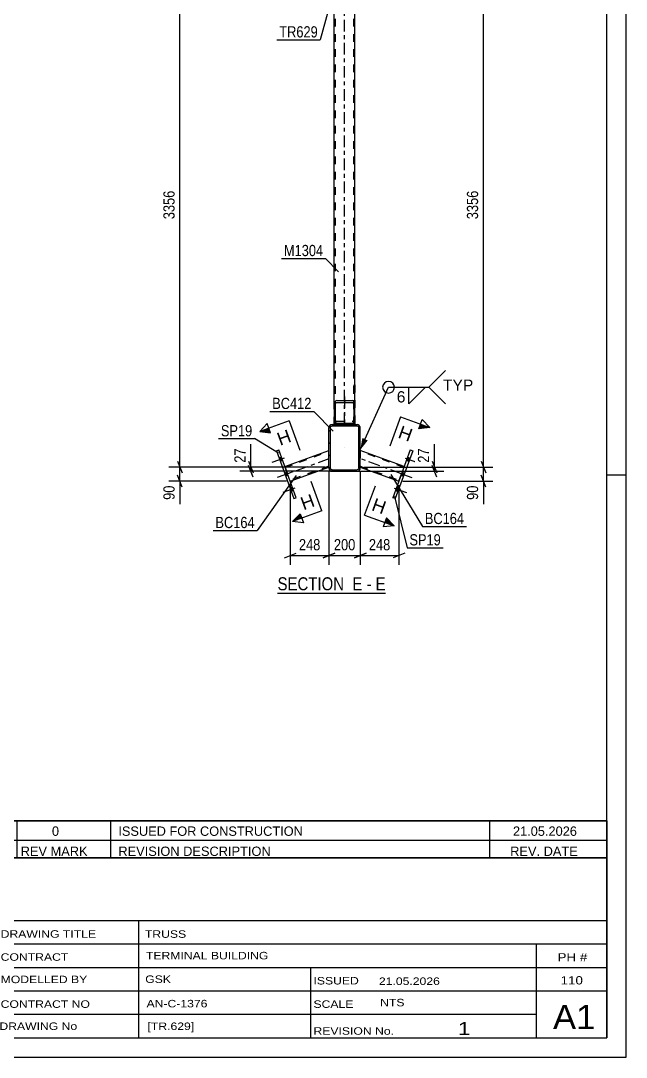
# Model space of a CAD drawing. Header units: millimetres. Extents: x -81 to 760, y -449 to 145.
# Drawn here: x 605 to 759.9, y -448.7 to -183.3 of the extents above; entities that cross this region are included whole.
import ezdxf

# ---------------------------------------------------------------- set-up
doc = ezdxf.new("R2010")
doc.units = ezdxf.units.MM
doc.linetypes.add('DXK_LINE_DOT2', pattern=[3.9198, 1.9599, -1.9599])
doc.linetypes.add('DXK_LINE_DOT3', pattern=[5.9187, 2.979, -0.9799, 0.9799, -0.9799])
doc.styles.add('Arial', font='ARIAL.TTF', dxfattribs={"height": 0.2})
doc.styles.add('Arial Narrow', font='ARIALN.TTF', dxfattribs={"height": 0.2})

# ---------------------------------------------------------------- blocks, each defined once
blk = doc.blocks.new('Unknown-122571161-1134')
at = {"color": 5, "linetype": 'Continuous'}
for p, q in [((759.95, -448.66), (759.95, 145.34)), ((754.95, -443.66), (754.95, 140.34)), ((759.95, -299.66), (754.95, -299.66)), ((-76.05, -443.66), (754.95, -443.66)), ((-81.05, -448.66), (759.95, -448.66))]:
    blk.add_line(p, q, dxfattribs=at)
blk = doc.blocks.new('Unknown-122571161-15 - 2633')
at = {"color": 6, "linetype": 'Continuous'}
blk.add_line((670.7, -329.86), (698.35, -329.86), dxfattribs=at)
at = {"color": 0, "linetype": 'Continuous'}
blk.add_wipeout([(688.81, -329.11), (688.81, -325.61), (670.7, -325.61), (670.7, -329.11)], dxfattribs=at)
at = {"color": 7, "linetype": 'Continuous', "style": 'Arial Narrow'}
blk.add_text('SECTION ', height=3.34, dxfattribs=at).set_placement((670.7, -329.11))
at = {"color": 0, "linetype": 'Continuous'}
blk.add_wipeout([(692.42, -329.11), (692.42, -325.61), (689.86, -325.61), (689.86, -329.11)], dxfattribs=at)
blk.add_wipeout([(694.74, -329.11), (694.74, -325.61), (693.47, -325.61), (693.47, -329.11)], dxfattribs=at)
at = {"color": 7, "linetype": 'Continuous', "style": 'Arial Narrow'}
blk.add_text('E', height=3.34, dxfattribs=at).set_placement((689.86, -329.11))
at = {"color": 0, "linetype": 'Continuous'}
blk.add_wipeout([(698.35, -329.11), (698.35, -325.61), (695.79, -325.61), (695.79, -329.11)], dxfattribs=at)
at = {"color": 7, "linetype": 'Continuous', "style": 'Arial Narrow'}
for s, p in [('E', (695.79, -329.11)), ('-', (693.47, -329.11))]:
    blk.add_text(s, height=3.34, dxfattribs=at).set_placement(p)
blk = doc.blocks.new('Part-122571161-2759 - 2633')
at = {"color": 2, "linetype": 'Continuous'}
for p, q in [((670.45, -293.4), (671.05, -293.18)), ((670.45, -293.4), (674.89, -305.61)), ((675.49, -305.4), (671.05, -293.18)), ((674.89, -305.61), (675.49, -305.4))]:
    blk.add_line(p, q, dxfattribs=at)
at = {"color": 7, "linetype": 'DXK_LINE_DOT3'}
blk.add_line((672.97, -299.4), (672.97, -299.4), dxfattribs=at)
blk = doc.blocks.new('Bolt-122571161-2639 - 2633')
at = {"linetype": 'Continuous'}
for points in [[(704.01, -295.02), (703.71, -295.85), (704.31, -296.07), (704.61, -295.24)], [(704.01, -295.02), (703.71, -295.85), (704.31, -296.07), (704.61, -295.24)], [(704.01, -295.02), (703.71, -295.85), (704.31, -296.07), (704.61, -295.24)], [(702.61, -298.87), (702.3, -299.7), (702.91, -299.92), (703.21, -299.09)], [(702.61, -298.87), (702.3, -299.7), (702.91, -299.92), (703.21, -299.09)], [(701.2, -302.73), (700.9, -303.55), (701.5, -303.77), (701.8, -302.95)], [(701.2, -302.73), (700.9, -303.55), (701.5, -303.77), (701.8, -302.95)], [(701.2, -302.73), (700.9, -303.55), (701.5, -303.77), (701.8, -302.95)]]:
    blk.add_hatch(color=1, dxfattribs=at).paths.add_polyline_path(points)
at = {"color": 1, "linetype": 'Continuous'}
for p, q in [((703.37, -295.26), (706.49, -296.39)), ((703.37, -295.26), (706.49, -296.39)), ((703.37, -295.26), (706.49, -296.39)), ((703.71, -295.85), (704.31, -296.07)), ((703.71, -295.85), (704.31, -296.07)), ((703.71, -295.85), (704.31, -296.07)), ((704.01, -295.02), (704.61, -295.24)), ((704.01, -295.02), (704.61, -295.24)), ((704.01, -295.02), (704.61, -295.24)), ((701.97, -299.11), (705.09, -300.25)), ((701.97, -299.11), (705.09, -300.25)), ((702.3, -299.7), (702.91, -299.92)), ((702.3, -299.7), (702.91, -299.92)), ((702.61, -298.87), (703.21, -299.09)), ((702.61, -298.87), (703.21, -299.09)), ((700.56, -302.96), (703.68, -304.1)), ((700.56, -302.96), (703.68, -304.1)), ((700.56, -302.96), (703.68, -304.1)), ((700.9, -303.55), (701.5, -303.77)), ((700.9, -303.55), (701.5, -303.77)), ((700.9, -303.55), (701.5, -303.77)), ((701.2, -302.73), (701.8, -302.95)), ((701.2, -302.73), (701.8, -302.95)), ((701.2, -302.73), (701.8, -302.95))]:
    blk.add_line(p, q, dxfattribs=at)
blk = doc.blocks.new('Part-122571161-2669 - 2633')
at = {"linetype": 'Continuous'}
h = blk.add_hatch(dxfattribs=at)
h.set_pattern_fill('', scale=0.7, style=0, pattern_type=0)
h.set_pattern_definition([(45, (685.223, -286.6444), (-1.57154, 1.57154), [])])
h.paths.add_polyline_path([(685.22, -281.49), (685.22, -286.64), (685.54, -286.64), (685.54, -281.49), (685.57, -281.31), (685.64, -281.15), (685.74, -281.05), (685.86, -281.02), (689.86, -281.02), (689.99, -281.05), (690.09, -281.15), (690.16, -281.31), (690.18, -281.49), (690.18, -286.64), (690.5, -286.64), (690.5, -281.49), (690.45, -281.13), (690.32, -280.82), (690.11, -280.61), (689.86, -280.54), (685.86, -280.54), (685.62, -280.61), (685.41, -280.82), (685.27, -281.13)])
at = {"color": 2, "linetype": 'Continuous'}
for p, q in [((685.27, -281.13), (685.22, -281.49)), ((685.86, -280.54), (685.62, -280.61)), ((685.74, -281.05), (685.86, -281.02)), ((685.86, -280.54), (689.86, -280.54)), ((685.86, -281.02), (689.86, -281.02)), ((690.11, -280.61), (689.86, -280.54)), ((689.86, -281.02), (689.99, -281.05)), ((690.5, -281.49), (690.45, -281.13)), ((685.22, -281.49), (685.22, -286.64)), ((685.54, -281.49), (685.57, -281.31)), ((685.54, -286.64), (685.54, -281.49)), ((690.16, -281.31), (690.18, -281.49)), ((690.18, -281.49), (690.18, -286.64)), ((690.5, -286.64), (690.5, -281.49)), ((685.86, -286.32), (685.74, -286.35)), ((685.86, -286.32), (689.86, -286.32)), ((689.99, -286.35), (689.86, -286.32)), ((685.22, -286.64), (685.54, -286.64)), ((685.57, -286.61), (685.56, -286.64)), ((690.16, -286.64), (690.16, -286.61)), ((690.18, -286.64), (690.5, -286.64))]:
    blk.add_line(p, q, dxfattribs=at)
at = {"color": 7, "linetype": 'DXK_LINE_DOT2'}
for p, q in [((685.22, -286.64), (685.22, -281.49)), ((685.54, -286.64), (685.54, -281.49)), ((690.18, -281.49), (690.18, -286.64)), ((690.5, -286.64), (690.5, -281.49)), ((685.24, -286.64), (685.27, -286.43)), ((685.62, -285.92), (685.86, -285.84)), ((685.86, -285.84), (689.86, -285.84)), ((689.86, -285.84), (690.11, -285.92)), ((690.45, -286.43), (690.48, -286.64)), ((685.22, -286.64), (685.24, -286.64)), ((685.24, -286.64), (685.56, -286.64)), ((690.18, -286.64), (690.16, -286.64)), ((690.16, -286.64), (690.5, -286.64))]:
    blk.add_line(p, q, dxfattribs=at)
at = {"color": 7, "linetype": 'DXK_LINE_DOT3'}
blk.add_line((687.86, -286.64), (687.86, -284.45), dxfattribs=at)
at = {"color": 2, "linetype": 'Continuous'}
for centre, radius, start, end in [((686.11, -281.32), 0.863, 124.9769, 167.0015), ((685.99, -281.41), 0.432, 124.9769, 167.0015), ((689.74, -281.41), 0.432, 12.9985, 55.0231), ((689.61, -281.32), 0.863, 12.9985, 55.0231), ((685.99, -286.71), 0.432, 124.9769, 167.0015), ((689.74, -286.71), 0.432, 12.9985, 55.0231)]:
    blk.add_arc(centre, radius, start, end, dxfattribs=at)
at = {"color": 7, "linetype": 'DXK_LINE_DOT2'}
for centre, start, end in [((686.11, -286.62), 124.9769, 167.0015), ((689.61, -286.62), 12.9985, 55.0231)]:
    blk.add_arc(centre, 0.863, start, end, dxfattribs=at)
blk = doc.blocks.new('Part-122571161-2672 - 2633')
at = {"color": 7, "linetype": 'DXK_LINE_DOT2'}
for p, q in [((685.22, -286.64), (685.22, -276.54)), ((685.54, -286.64), (685.54, -276.54)), ((690.18, -276.54), (690.18, -286.64)), ((690.5, -276.54), (690.5, -286.64)), ((685.27, -286.43), (685.24, -286.64)), ((685.74, -285.88), (685.62, -285.92)), ((685.86, -285.84), (685.74, -285.88)), ((685.74, -286.35), (685.86, -286.32)), ((685.86, -285.84), (689.86, -285.84)), ((685.86, -286.32), (689.86, -286.32)), ((690.09, -285.91), (689.86, -285.84)), ((689.86, -286.32), (689.99, -286.35)), ((690.11, -285.92), (690.09, -285.91)), ((690.48, -286.64), (690.45, -286.43)), ((685.22, -286.64), (690.5, -286.64)), ((685.56, -286.64), (685.57, -286.61)), ((690.16, -286.61), (690.16, -286.64)), ((690.18, -286.64), (690.16, -286.64))]:
    blk.add_line(p, q, dxfattribs=at)
at = {"color": 7, "linetype": 'DXK_LINE_DOT3'}
blk.add_line((687.86, -279.5), (687.86, -286.64), dxfattribs=at)
at = {"color": 7, "linetype": 'DXK_LINE_DOT2'}
for centre, radius, start, end in [((686.11, -286.62), 0.863, 124.9769, 167.0015), ((685.99, -286.71), 0.432, 124.9769, 167.0015), ((689.74, -286.71), 0.432, 12.9985, 55.0231), ((689.61, -286.62), 0.863, 12.9985, 55.0231)]:
    blk.add_arc(centre, radius, start, end, dxfattribs=at)
blk = doc.blocks.new('Part-122571161-2779 - 2633')
at = {"color": 2, "linetype": 'Continuous'}
for p, q in [((672.59, -297.41), (683.86, -293.3)), ((673.96, -301.17), (683.86, -297.56))]:
    blk.add_line(p, q, dxfattribs=at)
at = {"color": 7, "linetype": 'DXK_LINE_DOT2'}
for p, q in [((672.67, -297.63), (683.86, -293.56)), ((683.86, -297.56), (683.86, -293.3)), ((672.59, -297.41), (673.96, -301.17)), ((683.86, -297.31), (673.87, -300.94))]:
    blk.add_line(p, q, dxfattribs=at)
at = {"color": 7, "linetype": 'DXK_LINE_DOT3'}
blk.add_line((683.86, -295.43), (673.27, -299.29), dxfattribs=at)
blk = doc.blocks.new('Part-122571161-2734 - 2633')
at = {"linetype": 'Continuous'}
h = blk.add_hatch(dxfattribs=at)
h.set_pattern_fill('', scale=0.7, style=0, pattern_type=0)
h.set_pattern_definition([(45, (683.863, -297.8444), (-1.57154, 1.57154), [])])
h.paths.add_polyline_path([(683.86, -287.44), (683.86, -297.84), (683.92, -298.15), (684.1, -298.41), (684.36, -298.58), (684.66, -298.64), (691.06, -298.64), (691.37, -298.58), (691.63, -298.41), (691.8, -298.15), (691.86, -297.84), (691.86, -287.44), (691.8, -287.14), (691.63, -286.88), (691.37, -286.71), (691.06, -286.64), (684.66, -286.64), (684.36, -286.71), (684.1, -286.88), (683.92, -287.14)])
h.paths.add_polyline_path([(684.38, -287.16), (684.51, -287.07), (684.66, -287.04), (691.06, -287.04), (691.22, -287.07), (691.35, -287.16), (691.43, -287.29), (691.46, -287.44), (691.46, -297.84), (691.43, -298), (691.35, -298.13), (691.22, -298.21), (691.06, -298.24), (684.66, -298.24), (684.51, -298.21), (684.38, -298.13), (684.29, -298), (684.26, -297.84), (684.26, -287.44), (684.29, -287.29)])
at = {"color": 2, "linetype": 'Continuous'}
for p, q in [((683.92, -287.14), (683.86, -287.44)), ((683.86, -297.84), (683.86, -287.44)), ((684.26, -287.44), (684.29, -287.29)), ((684.26, -297.84), (684.26, -287.44)), ((684.66, -286.64), (684.36, -286.71)), ((684.51, -287.07), (684.66, -287.04)), ((684.66, -286.64), (691.06, -286.64)), ((684.66, -287.04), (691.06, -287.04)), ((691.37, -286.71), (691.06, -286.64)), ((691.06, -287.04), (691.22, -287.07)), ((691.43, -287.29), (691.46, -287.44)), ((691.46, -297.84), (691.46, -287.44)), ((691.86, -287.44), (691.8, -287.14)), ((691.86, -297.84), (691.86, -287.44)), ((683.86, -297.84), (683.92, -298.15)), ((684.29, -298), (684.26, -297.84)), ((684.36, -298.58), (684.66, -298.64)), ((684.66, -298.24), (684.51, -298.21)), ((684.66, -298.24), (691.06, -298.24)), ((684.66, -298.64), (691.06, -298.64)), ((691.22, -298.21), (691.06, -298.24)), ((691.06, -298.64), (691.37, -298.58)), ((691.46, -297.84), (691.43, -298)), ((691.8, -298.15), (691.86, -297.84))]:
    blk.add_line(p, q, dxfattribs=at)
at = {"color": 7, "linetype": 'DXK_LINE_DOT3'}
blk.add_line((687.86, -292.64), (687.86, -292.64), dxfattribs=at)
at = {"color": 2, "linetype": 'Continuous'}
for centre, radius, start, end in [((684.66, -287.44), 0.8, 112.5, 157.5), ((684.66, -287.44), 0.4, 112.5, 157.5), ((691.06, -287.44), 0.4, 22.5, 67.5), ((691.06, -287.44), 0.8, 22.5, 67.5), ((684.66, -297.84), 0.8, 202.5, 247.5), ((684.66, -297.84), 0.4, 202.5, 247.5), ((691.06, -297.84), 0.4, 292.5, 337.5), ((691.06, -297.84), 0.8, 292.5, 337.5)]:
    blk.add_arc(centre, radius, start, end, dxfattribs=at)
blk = doc.blocks.new('Part-122571161-2802 - 2633')
at = {"color": 7, "linetype": 'DXK_LINE_DOT2'}
for p, q in [((685.22, -171.04), (690.5, -171.04)), ((685.22, -176.2), (685.22, -171.04)), ((685.54, -286.64), (685.54, -171.04)), ((690.18, -286.64), (690.18, -171.04)), ((690.5, -176.2), (690.5, -171.04)), ((685.22, -286.64), (685.22, -281.49)), ((690.5, -286.64), (690.5, -281.49)), ((690.5, -286.64), (685.22, -286.64))]:
    blk.add_line(p, q, dxfattribs=at)
at = {"color": 7, "linetype": 'DXK_LINE_DOT3'}
blk.add_line((687.86, -286.64), (687.86, -171.04), dxfattribs=at)
at = {"color": 2, "linetype": 'Continuous'}
for p, q in [((685.22, -281.49), (685.22, -176.2)), ((690.5, -281.49), (690.5, -176.2))]:
    blk.add_line(p, q, dxfattribs=at)
blk = doc.blocks.new('Part-122571161-2754 - 2633')
at = {"color": 2, "linetype": 'Continuous'}
for p, q in [((704.68, -293.18), (700.23, -305.4)), ((705.28, -293.4), (700.83, -305.61)), ((704.68, -293.18), (705.28, -293.4)), ((700.83, -305.61), (700.23, -305.4))]:
    blk.add_line(p, q, dxfattribs=at)
at = {"color": 7, "linetype": 'DXK_LINE_DOT3'}
blk.add_line((702.76, -299.4), (702.76, -299.4), dxfattribs=at)
blk = doc.blocks.new('Part-122571161-2764 - 2633')
at = {"color": 2, "linetype": 'Continuous'}
for p, q in [((703.14, -297.41), (691.86, -293.3)), ((691.86, -297.56), (701.77, -301.17))]:
    blk.add_line(p, q, dxfattribs=at)
at = {"color": 7, "linetype": 'DXK_LINE_DOT2'}
for p, q in [((691.86, -293.3), (691.86, -297.56)), ((703.06, -297.63), (691.86, -293.56)), ((691.86, -297.31), (701.85, -300.94)), ((701.77, -301.17), (703.14, -297.41))]:
    blk.add_line(p, q, dxfattribs=at)
at = {"color": 7, "linetype": 'DXK_LINE_DOT3'}
blk.add_line((702.46, -299.29), (691.86, -295.43), dxfattribs=at)
blk = doc.blocks.new('Bolt-122571161-2773 - 2633')
at = {"linetype": 'Continuous'}
for points in [[(672.02, -295.85), (671.72, -295.02), (671.12, -295.24), (671.42, -296.07)], [(672.02, -295.85), (671.72, -295.02), (671.12, -295.24), (671.42, -296.07)], [(672.02, -295.85), (671.72, -295.02), (671.12, -295.24), (671.42, -296.07)], [(673.42, -299.7), (673.12, -298.87), (672.52, -299.09), (672.82, -299.92)], [(673.42, -299.7), (673.12, -298.87), (672.52, -299.09), (672.82, -299.92)], [(674.82, -303.55), (674.52, -302.73), (673.92, -302.95), (674.22, -303.77)], [(674.82, -303.55), (674.52, -302.73), (673.92, -302.95), (674.22, -303.77)], [(674.82, -303.55), (674.52, -302.73), (673.92, -302.95), (674.22, -303.77)]]:
    blk.add_hatch(color=1, dxfattribs=at).paths.add_polyline_path(points)
at = {"color": 1, "linetype": 'Continuous'}
for p, q in [((672.36, -295.26), (669.24, -296.39)), ((672.36, -295.26), (669.24, -296.39)), ((672.36, -295.26), (669.24, -296.39)), ((671.72, -295.02), (671.12, -295.24)), ((671.72, -295.02), (671.12, -295.24)), ((671.72, -295.02), (671.12, -295.24)), ((672.02, -295.85), (671.42, -296.07)), ((672.02, -295.85), (671.42, -296.07)), ((672.02, -295.85), (671.42, -296.07)), ((673.76, -299.11), (670.64, -300.25)), ((673.76, -299.11), (670.64, -300.25)), ((673.12, -298.87), (672.52, -299.09)), ((673.12, -298.87), (672.52, -299.09)), ((673.42, -299.7), (672.82, -299.92)), ((673.42, -299.7), (672.82, -299.92)), ((675.16, -302.96), (672.04, -304.1)), ((675.16, -302.96), (672.04, -304.1)), ((675.16, -302.96), (672.04, -304.1)), ((674.52, -302.73), (673.92, -302.95)), ((674.52, -302.73), (673.92, -302.95)), ((674.52, -302.73), (673.92, -302.95)), ((674.82, -303.55), (674.22, -303.77)), ((674.82, -303.55), (674.22, -303.77)), ((674.82, -303.55), (674.22, -303.77))]:
    blk.add_line(p, q, dxfattribs=at)
blk = doc.blocks.new('StraightDimension-122571161-2866 - 2633')
at = {"color": 7, "linetype": 'Continuous'}
for p, q in [((691.86, -298.58), (691.86, -322.61)), ((701.77, -302.17), (701.77, -322.61)), ((690.36, -320.81), (693.36, -319.61)), ((691.86, -320.21), (701.77, -320.21)), ((703.27, -319.61), (700.27, -320.81))]:
    blk.add_line(p, q, dxfattribs=at)
at = {"color": 0}
blk.add_wipeout([(700.16, -319.46), (700.16, -315.26), (693.47, -315.26), (693.47, -319.46)], dxfattribs=at)
at = {"color": 3, "style": 'Arial Narrow'}
blk.add_text('248', height=2.863, dxfattribs=at).set_placement((694.07, -318.86))
blk = doc.blocks.new('StraightDimension-122571161-2879 - 2633')
at = {"color": 7, "linetype": 'Continuous'}
for p, q in [((683.86, -298.68), (683.86, -322.61)), ((691.86, -298.58), (691.86, -322.61)), ((682.36, -320.81), (685.36, -319.61)), ((683.86, -320.21), (691.86, -320.21)), ((693.36, -319.61), (690.36, -320.81))]:
    blk.add_line(p, q, dxfattribs=at)
at = {"color": 0}
blk.add_wipeout([(691.21, -319.46), (691.21, -315.26), (684.52, -315.26), (684.52, -319.46)], dxfattribs=at)
at = {"color": 3, "style": 'Arial Narrow'}
blk.add_text('200', height=2.863, dxfattribs=at).set_placement((685.12, -318.86))
blk = doc.blocks.new('StraightDimension-122571161-2920 - 2633')
at = {"color": 7, "linetype": 'Continuous'}
for p, q in [((646.29, -164.82), (645.09, -161.82)), ((671.59, -163.32), (642.84, -163.32)), ((645.69, -297.56), (645.69, -163.32)), ((645.09, -296.06), (646.29, -299.06)), ((682.86, -297.56), (642.84, -297.56))]:
    blk.add_line(p, q, dxfattribs=at)
at = {"color": 0}
blk.add_wipeout([(644.94, -226.19), (640.74, -226.19), (640.74, -234.7), (644.94, -234.7)], dxfattribs=at)
at = {"color": 3, "style": 'Arial Narrow'}
blk.add_text('3356', height=2.863, rotation=90.0002, dxfattribs=at).set_placement((644.34, -234.1))
blk = doc.blocks.new('StraightDimension-122571161-2921 - 2633')
at = {"color": 7, "linetype": 'Continuous'}
for p, q in [((645.09, -296.06), (646.29, -299.06)), ((682.86, -297.56), (642.84, -297.56)), ((646.29, -302.67), (645.09, -299.67)), ((645.69, -301.17), (645.69, -297.56)), ((672.96, -301.17), (642.84, -301.17))]:
    blk.add_line(p, q, dxfattribs=at)
at = {"color": 0}
blk.add_wipeout([(644.94, -301.69), (640.74, -301.69), (640.74, -306.55), (644.94, -306.55)], dxfattribs=at)
at = {"color": 7, "linetype": 'Continuous'}
blk.add_line((645.69, -301.17), (645.69, -307.07), dxfattribs=at)
blk.add_line((645.69, -301.17), (645.69, -307.07), dxfattribs=at)
at = {"color": 3, "style": 'Arial Narrow'}
blk.add_text('90', height=2.863, rotation=90.0002, dxfattribs=at).set_placement((644.34, -305.95))
blk = doc.blocks.new('StraightDimension-122571161-2861 - 2633')
at = {"color": 7, "linetype": 'Continuous'}
for p, q in [((663.26, -296.06), (664.46, -299.06)), ((664.46, -300.14), (663.26, -297.14)), ((682.86, -297.56), (661.01, -297.56)), ((685.54, -298.64), (661.01, -298.64)), ((663.86, -298.64), (663.86, -297.56))]:
    blk.add_line(p, q, dxfattribs=at)
at = {"color": 0}
blk.add_wipeout([(663.11, -292.18), (658.91, -292.18), (658.91, -297.04), (663.11, -297.04)], dxfattribs=at)
at = {"color": 7, "linetype": 'Continuous'}
blk.add_line((663.86, -297.56), (663.86, -291.65), dxfattribs=at)
blk.add_line((663.86, -297.56), (663.86, -291.65), dxfattribs=at)
at = {"color": 3, "style": 'Arial Narrow'}
blk.add_text('27', height=2.863, rotation=90.0002, dxfattribs=at).set_placement((662.51, -296.44))
blk = doc.blocks.new('StraightDimension-122571161-2899 - 2633')
at = {"color": 7, "linetype": 'Continuous'}
for p, q in [((683.86, -298.68), (683.86, -322.61)), ((673.96, -302.17), (673.96, -322.61)), ((672.46, -320.81), (675.46, -319.61)), ((673.96, -320.21), (683.86, -320.21)), ((685.36, -319.61), (682.36, -320.81))]:
    blk.add_line(p, q, dxfattribs=at)
at = {"color": 0}
blk.add_wipeout([(682.25, -319.46), (682.25, -315.26), (675.57, -315.26), (675.57, -319.46)], dxfattribs=at)
at = {"color": 3, "style": 'Arial Narrow'}
blk.add_text('248', height=2.863, dxfattribs=at).set_placement((676.17, -318.86))
blk = doc.blocks.new('StraightDimension-122571161-2913 - 2633')
at = {"color": 7, "linetype": 'Continuous'}
for p, q in [((710.24, -296.06), (711.44, -299.06)), ((711.44, -300.14), (710.24, -297.14)), ((691.28, -298.64), (713.24, -298.64)), ((692.86, -297.56), (713.24, -297.56)), ((710.84, -298.64), (710.84, -297.56))]:
    blk.add_line(p, q, dxfattribs=at)
at = {"color": 0}
blk.add_wipeout([(710.09, -292.18), (705.89, -292.18), (705.89, -297.04), (710.09, -297.04)], dxfattribs=at)
at = {"color": 7, "linetype": 'Continuous'}
blk.add_line((710.84, -297.56), (710.84, -291.65), dxfattribs=at)
blk.add_line((710.84, -297.56), (710.84, -291.65), dxfattribs=at)
at = {"color": 3, "style": 'Arial Narrow'}
blk.add_text('27', height=2.863, rotation=90.0002, dxfattribs=at).set_placement((709.49, -296.44))
blk = doc.blocks.new('StraightDimension-122571161-2929 - 2633')
at = {"color": 7, "linetype": 'Continuous'}
for p, q in [((723.97, -164.82), (722.77, -161.82)), ((704.14, -163.32), (725.77, -163.32)), ((723.37, -297.56), (723.37, -163.32)), ((722.77, -296.06), (723.97, -299.06)), ((692.86, -297.56), (725.77, -297.56))]:
    blk.add_line(p, q, dxfattribs=at)
at = {"color": 0}
blk.add_wipeout([(722.62, -226.19), (718.42, -226.19), (718.42, -234.7), (722.62, -234.7)], dxfattribs=at)
at = {"color": 3, "style": 'Arial Narrow'}
blk.add_text('3356', height=2.863, rotation=90.0002, dxfattribs=at).set_placement((722.02, -234.1))
blk = doc.blocks.new('StraightDimension-122571161-2930 - 2633')
at = {"color": 7, "linetype": 'Continuous'}
for p, q in [((722.77, -296.06), (723.97, -299.06)), ((692.86, -297.56), (725.77, -297.56)), ((723.97, -302.67), (722.77, -299.67)), ((723.37, -301.17), (723.37, -297.56)), ((702.77, -301.17), (725.77, -301.17))]:
    blk.add_line(p, q, dxfattribs=at)
at = {"color": 0}
blk.add_wipeout([(722.62, -301.69), (718.42, -301.69), (718.42, -306.55), (722.62, -306.55)], dxfattribs=at)
at = {"color": 7, "linetype": 'Continuous'}
blk.add_line((723.37, -301.17), (723.37, -307.07), dxfattribs=at)
blk.add_line((723.37, -301.17), (723.37, -307.07), dxfattribs=at)
at = {"color": 3, "style": 'Arial Narrow'}
blk.add_text('90', height=2.863, rotation=90.0002, dxfattribs=at).set_placement((722.02, -305.95))
blk = doc.blocks.new('Unknown-122571161-10633')
at = {"color": 7, "linetype": 'Continuous'}
for p, q in [((594.95, -388.11), (754.95, -388.11)), ((754.95, -388.11), (594.95, -388.11)), ((594.95, -388.11), (594.95, -393.11)), ((603.95, -388.11), (603.95, -393.11)), ((627.95, -388.11), (627.95, -393.11)), ((724.95, -388.11), (724.95, -393.11)), ((754.95, -388.11), (754.95, -393.11)), ((594.95, -393.11), (754.95, -393.11)), ((594.95, -393.11), (594.95, -397.61)), ((594.95, -393.11), (754.95, -393.11)), ((603.95, -393.11), (603.95, -397.61)), ((627.95, -393.11), (627.95, -397.61)), ((724.95, -393.11), (724.95, -397.61)), ((754.95, -393.11), (754.95, -397.61)), ((754.95, -397.61), (594.95, -397.61))]:
    blk.add_line(p, q, dxfattribs=at)
at = {"color": 7, "linetype": 'Continuous', "style": 'Arial Narrow'}
for s, height, width, p in [('1', 2.39, 1.196471, (598.11, -391.96)), ('0', 2.39, 1.196471, (612.95, -391.96)), ('ISSUED FOR CONSTRUCTION', 2.3861, 1.196471, (629.95, -391.96)), ('21.05.2026', 2.386, 1.196471, (730.95, -391.96)), ('No', 2.386, 1.2, (596.49, -397.11)), ('REV MARK', 2.386, 1.2, (604.95, -397.11)), ('REVISION DESCRIPTION', 2.3861, 1.2, (629.95, -397.11)), ('REV. DATE', 2.386, 1.2, (730.23, -397.11))]:
    blk.add_text(s, height=height, dxfattribs=dict(at, width=width)).set_placement(p)
blk = doc.blocks.new('Unknown-122571161-10630')
at = {"color": 7, "linetype": 'Continuous'}
for p, q in [((594.95, -397.61), (594.95, -443.66)), ((594.95, -397.61), (754.95, -397.61)), ((754.95, -397.66), (754.95, -443.66)), ((594.95, -413.66), (754.95, -413.66)), ((635.09, -413.66), (635.09, -443.66)), ((594.95, -419.66), (754.95, -419.66)), ((736.95, -443.61), (736.95, -419.61)), ((594.95, -425.66), (754.95, -425.66)), ((679.09, -425.66), (679.09, -443.66)), ((594.95, -431.66), (754.95, -431.66)), ((594.95, -437.66), (736.95, -437.66)), ((594.95, -443.66), (754.95, -443.66))]:
    blk.add_line(p, q, dxfattribs=at)
at = {"color": 7, "style": 'Arial Narrow'}
for s, height, width, p in [('DRAWING TITLE', 1.9089, 1.425378, (599.83, -418.05)), ('TRUSS', 1.909, 1.425378, (636.75, -418.07)), ('TERMINAL BUILDING', 1.9089, 1.425378, (637.01, -423.59)), ('CONTRACT', 1.909, 1.425378, (599.83, -423.95)), ('MODELLED BY', 1.9089, 1.425378, (599.83, -429.68)), ('GSK', 1.909, 1.425378, (636.83, -429.62)), ('ISSUED', 1.909, 1.425378, (679.89, -430.02)), ('21.05.2026', 1.909, 1.425378, (696.64, -430.14)), ('CONTRACT NO', 1.9089, 1.425378, (599.83, -436)), ('AN-C-1376', 1.909, 1.425378, (637.17, -435.88)), ('SCALE', 1.909, 1.425378, (679.89, -436.01)), ('A1', 6.204, 1.25, (741.19, -441.46)), ('DRAWING No', 1.909, 1.425378, (599.51, -441.66)), ('[TR.629]', 1.909, 1.425378, (637.41, -441.67)), ('1', 3.34, 1.5, (716.86, -442.98)), ('REVISION No.', 1.9089, 1.425378, (679.89, -442.89))]:
    blk.add_text(s, height=height, dxfattribs=dict(at, width=width)).set_placement(p)
at = {"color": 7, "linetype": 'Continuous', "style": 'Arial Narrow'}
for s, height, width, p in [('PH #', 2.1, 1.42538, (742.35, -424.11)), ('110', 2.1, 1.42538, (743.13, -430.01)), ('NTS', 1.909, 1.425378, (696.95, -435.61))]:
    blk.add_text(s, height=height, dxfattribs=dict(at, width=width)).set_placement(p)
blk = doc.blocks.new('WeldMark-122571161-2982 - 2633')
at = {"linetype": 'Continuous'}
blk.add_hatch(color=30, dxfattribs=at).paths.add_polyline_path([(693.78, -290.73), (691.86, -293.16), (692.41, -290.11)])
at = {"color": 3, "linetype": 'Continuous'}
for q in [(713.71, -272.82), (713.71, -281.39)]:
    blk.add_line((709.42, -277.11), q, dxfattribs=at)
at = {"color": 30, "linetype": 'Continuous'}
blk.add_line((691.86, -293.16), (699.1, -277.11), dxfattribs=at)
at = {"color": 3, "linetype": 'Continuous'}
blk.add_arc((699.1, -277.11), 1.5, 90, 270, dxfattribs=at)
at = {"color": 0}
blk.add_wipeout([(703.62, -281.21), (703.62, -277.81), (701, -277.81), (701, -281.21)], dxfattribs=at)
at = {"color": 30, "linetype": 'Continuous'}
blk.add_line((699.1, -277.11), (709.42, -277.11), dxfattribs=at)
at = {"color": 3, "linetype": 'Continuous'}
for p, q in [((704.28, -277.11), (708.56, -277.11)), ((708.56, -277.11), (704.28, -281.39)), ((704.28, -281.39), (704.28, -277.11))]:
    blk.add_line(p, q, dxfattribs=at)
blk.add_arc((699.1, -277.11), 1.5, 270, 90, dxfattribs=at)
at = {"color": 3, "style": 'Arial'}
blk.add_text('6', height=2.87, dxfattribs=at).set_placement((701.2, -281.01))
at = {"color": 0, "linetype": 'Continuous'}
blk.add_wipeout([(720.8, -278.01), (720.8, -275.01), (713.02, -275.01), (713.02, -278.01)], dxfattribs=at)
blk.add_wipeout([(720.8, -278.01), (720.8, -275.01), (713.02, -275.01), (713.02, -278.01)], dxfattribs=at)
at = {"color": 3, "linetype": 'Continuous', "style": 'Arial'}
blk.add_text('TYP', height=2.865, dxfattribs=at).set_placement((713.02, -278.01))
blk = doc.blocks.new('Mark-122571161-2760 - 2633')
at = {"color": 0}
blk.add_wipeout([(718.45, -312.14), (718.45, -309.14), (708.4, -309.14), (708.4, -312.14)], dxfattribs=at)
blk.add_wipeout([(718.45, -312.14), (718.45, -309.14), (708.4, -309.14), (708.4, -312.14)], dxfattribs=at)
at = {"color": 30, "linetype": 'Continuous'}
for p, q in [((699.65, -299.43), (707.8, -312.74)), ((707.8, -312.74), (719.05, -312.74))]:
    blk.add_line(p, q, dxfattribs=at)
at = {"color": 3, "style": 'Arial Narrow'}
blk.add_text('BC164', height=2.863, dxfattribs=at).set_placement((708.4, -312.14))
blk = doc.blocks.new('SectionMark-122571161-2974 - 2633')
at = {"color": 6, "linetype": 'Continuous'}
for p, q in [((707.74, -285.41), (709.66, -287.44)), ((700.51, -312.57), (697.73, -312.89))]:
    blk.add_line(p, q, dxfattribs=at)
at = {"color": 0, "linetype": 'Continuous'}
for points in [[(704.45, -291.13), (705.65, -287.84), (702.48, -286.69), (701.29, -289.98)], [(697.7, -309.69), (698.9, -306.4), (695.73, -305.25), (694.53, -308.54)]]:
    blk.add_wipeout(points, dxfattribs=at)
at = {"linetype": 'Continuous'}
for points in [[(706.88, -287.76), (707.31, -286.58), (709.66, -287.44)], [(698.16, -311.72), (698.59, -310.54), (700.51, -312.57)]]:
    blk.add_hatch(color=6, dxfattribs=at).paths.add_polyline_path(points)
at = {"color": 6, "linetype": 'Continuous'}
for p, q in [((702.14, -284.7), (699.4, -292.22)), ((702.14, -284.7), (709.66, -287.44)), ((706.88, -287.76), (707.74, -285.41)), ((709.66, -287.44), (706.88, -287.76)), ((692.99, -309.84), (695.73, -302.32)), ((692.99, -309.84), (700.51, -312.57)), ((698.59, -310.54), (697.73, -312.89)), ((700.51, -312.57), (698.59, -310.54))]:
    blk.add_line(p, q, dxfattribs=at)
at = {"color": 3, "linetype": 'Continuous', "style": 'Arial'}
for p in [(701.29, -289.98), (694.53, -308.54)]:
    blk.add_text('H', height=3.34, rotation=-20.002, dxfattribs=at).set_placement(p)
blk = doc.blocks.new('Mark-122571161-2725 - 2633')
at = {"color": 0}
blk.add_wipeout([(681, -187.56), (681, -184.56), (671.14, -184.56), (671.14, -187.56)], dxfattribs=at)
blk.add_wipeout([(681, -187.56), (681, -184.56), (671.14, -184.56), (671.14, -187.56)], dxfattribs=at)
at = {"color": 30, "linetype": 'Continuous'}
for p in [(686.51, -170.35), (670.54, -188.16)]:
    blk.add_line(p, (681.6, -188.16), dxfattribs=at)
at = {"color": 3, "style": 'Arial Narrow'}
blk.add_text('TR629', height=2.863, dxfattribs=at).set_placement((671.14, -187.56))
blk = doc.blocks.new('Mark-122571161-2730 - 2633')
at = {"color": 0}
blk.add_wipeout([(679.38, -282.69), (679.38, -279.69), (669.33, -279.69), (669.33, -282.69)], dxfattribs=at)
blk.add_wipeout([(679.38, -282.69), (679.38, -279.69), (669.33, -279.69), (669.33, -282.69)], dxfattribs=at)
at = {"color": 30, "linetype": 'Continuous'}
for p in [(668.73, -283.29), (684.93, -288.33)]:
    blk.add_line(p, (679.98, -283.29), dxfattribs=at)
at = {"color": 3, "style": 'Arial Narrow'}
blk.add_text('BC412', height=2.863, dxfattribs=at).set_placement((669.33, -282.69))
blk = doc.blocks.new('Mark-122571161-2798 - 2633')
at = {"color": 0}
blk.add_wipeout([(682.39, -243.54), (682.39, -240.54), (672.33, -240.54), (672.33, -243.54)], dxfattribs=at)
blk.add_wipeout([(682.39, -243.54), (682.39, -240.54), (672.33, -240.54), (672.33, -243.54)], dxfattribs=at)
at = {"color": 30, "linetype": 'Continuous'}
for p in [(671.73, -244.14), (686.26, -247.55)]:
    blk.add_line(p, (682.99, -244.14), dxfattribs=at)
at = {"color": 3, "style": 'Arial Narrow'}
blk.add_text('M1304', height=2.863, dxfattribs=at).set_placement((672.33, -243.54))
blk = doc.blocks.new('Mark-122571161-2750 - 2633')
at = {"color": 0}
blk.add_wipeout([(712.49, -317.61), (712.49, -314.61), (704.45, -314.61), (704.45, -317.61)], dxfattribs=at)
blk.add_wipeout([(712.49, -317.61), (712.49, -314.61), (704.45, -314.61), (704.45, -317.61)], dxfattribs=at)
at = {"color": 30, "linetype": 'Continuous'}
for p, q in [((700.66, -305.11), (703.85, -318.21)), ((703.85, -318.21), (713.09, -318.21))]:
    blk.add_line(p, q, dxfattribs=at)
at = {"color": 3, "style": 'Arial Narrow'}
blk.add_text('SP19', height=2.863, dxfattribs=at).set_placement((704.45, -317.61))
blk = doc.blocks.new('Mark-122571161-2755 - 2633')
at = {"color": 0}
blk.add_wipeout([(664.23, -289.68), (664.23, -286.68), (656.19, -286.68), (656.19, -289.68)], dxfattribs=at)
blk.add_wipeout([(664.23, -289.68), (664.23, -286.68), (656.19, -286.68), (656.19, -289.68)], dxfattribs=at)
at = {"color": 30, "linetype": 'Continuous'}
for p in [(655.59, -290.28), (670.96, -293.99)]:
    blk.add_line(p, (664.83, -290.28), dxfattribs=at)
at = {"color": 3, "style": 'Arial Narrow'}
blk.add_text('SP19', height=2.863, dxfattribs=at).set_placement((656.19, -289.68))
blk = doc.blocks.new('Mark-122571161-2775 - 2633')
at = {"color": 0}
blk.add_wipeout([(664.85, -313.17), (664.85, -310.17), (654.8, -310.17), (654.8, -313.17)], dxfattribs=at)
blk.add_wipeout([(664.85, -313.17), (664.85, -310.17), (654.8, -310.17), (654.8, -313.17)], dxfattribs=at)
at = {"color": 30, "linetype": 'Continuous'}
for p in [(675.48, -299.72), (654.2, -313.77)]:
    blk.add_line(p, (665.45, -313.77), dxfattribs=at)
at = {"color": 3, "style": 'Arial Narrow'}
blk.add_text('BC164', height=2.863, dxfattribs=at).set_placement((654.8, -313.17))
blk = doc.blocks.new('SectionMark-122571161-2976 - 2633')
at = {"color": 6, "linetype": 'Continuous'}
for p, q in [((666.13, -288.43), (668.05, -286.4)), ((677.31, -311.84), (674.53, -311.53))]:
    blk.add_line(p, q, dxfattribs=at)
at = {"color": 0, "linetype": 'Continuous'}
for points in [[(674.5, -290.97), (673.3, -287.68), (670.14, -288.84), (671.33, -292.13)], [(680.51, -307.49), (679.31, -304.2), (676.15, -305.35), (677.34, -308.64)]]:
    blk.add_wipeout(points, dxfattribs=at)
at = {"linetype": 'Continuous'}
for points in [[(668.48, -287.58), (668.9, -288.75), (666.13, -288.43)], [(676.45, -309.5), (676.88, -310.67), (674.53, -311.53)]]:
    blk.add_hatch(color=6, dxfattribs=at).paths.add_polyline_path(points)
at = {"color": 6, "linetype": 'Continuous'}
for p, q in [((673.65, -285.7), (666.13, -288.43)), ((668.9, -288.75), (668.05, -286.4)), ((673.65, -285.7), (676.38, -293.22)), ((666.13, -288.43), (668.9, -288.75)), ((682.05, -308.79), (679.31, -301.27)), ((682.05, -308.79), (674.53, -311.53)), ((674.53, -311.53), (676.45, -309.5)), ((676.45, -309.5), (677.31, -311.84))]:
    blk.add_line(p, q, dxfattribs=at)
at = {"color": 3, "linetype": 'Continuous', "style": 'Arial'}
for p in [(671.33, -292.13), (677.34, -308.64)]:
    blk.add_text('H', height=3.34, rotation=20.002, dxfattribs=at).set_placement(p)

msp = doc.modelspace()

# ---------------------------------------------------------------- block references
for name in ['Unknown-122571161-1134', 'Part-122571161-2802 - 2633', 'Part-122571161-2672 - 2633', 'Part-122571161-2669 - 2633', 'Part-122571161-2734 - 2633', 'Part-122571161-2759 - 2633', 'Part-122571161-2779 - 2633', 'Part-122571161-2764 - 2633', 'Part-122571161-2754 - 2633', 'Bolt-122571161-2773 - 2633', 'Bolt-122571161-2639 - 2633', 'Unknown-122571161-10633', 'Unknown-122571161-10630']:
    msp.add_blockref(name, (0, 0))

# ---------------------------------------------------------------- next in the draw order: block references
for name in ['StraightDimension-122571161-2866 - 2633', 'Unknown-122571161-15 - 2633']:
    msp.add_blockref(name, (0, 0))

# ---------------------------------------------------------------- next in the draw order: block references
msp.add_blockref('StraightDimension-122571161-2879 - 2633', (0, 0))

# ---------------------------------------------------------------- next in the draw order: block references
for name in ['StraightDimension-122571161-2920 - 2633', 'StraightDimension-122571161-2913 - 2633']:
    msp.add_blockref(name, (0, 0))

# ---------------------------------------------------------------- next in the draw order: block references
for name in ['StraightDimension-122571161-2929 - 2633', 'Mark-122571161-2725 - 2633', 'Mark-122571161-2798 - 2633', 'Mark-122571161-2730 - 2633', 'StraightDimension-122571161-2921 - 2633']:
    msp.add_blockref(name, (0, 0))

# ---------------------------------------------------------------- next in the draw order: block references
for name in ['WeldMark-122571161-2982 - 2633', 'StraightDimension-122571161-2861 - 2633', 'StraightDimension-122571161-2930 - 2633']:
    msp.add_blockref(name, (0, 0))

# ---------------------------------------------------------------- next in the draw order: block references
for name in ['Mark-122571161-2755 - 2633', 'StraightDimension-122571161-2899 - 2633', 'Mark-122571161-2760 - 2633']:
    msp.add_blockref(name, (0, 0))

# ---------------------------------------------------------------- next in the draw order: block references
for name in ['SectionMark-122571161-2974 - 2633', 'Mark-122571161-2775 - 2633']:
    msp.add_blockref(name, (0, 0))

# ---------------------------------------------------------------- next in the draw order: block references
for name in ['SectionMark-122571161-2976 - 2633', 'Mark-122571161-2750 - 2633']:
    msp.add_blockref(name, (0, 0))

doc.saveas('drawing.dxf')
